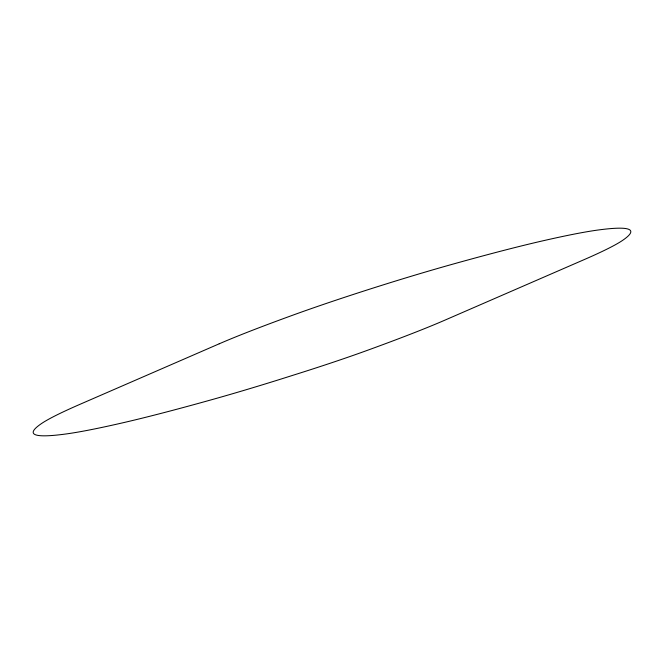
<?xml version="1.0" encoding="UTF-8"?>
<svg xmlns="http://www.w3.org/2000/svg" width="664" height="664" viewBox="0 0 664 664"><rect width="100%" height="100%" fill="white"/><g stroke="black" fill="none" stroke-linecap="round" stroke-linejoin="round"><path stroke-width="1" d="M219.211 343.803L80.17 404.235A472.934 24.751 -17.5 0 0 41.6 423.491A714.472 37.391 -17.5 0 0 66.168 433.949A472.934 24.751 -17.5 0 0 123.438 422.653A301.971 15.803 -17.5 0 0 211.708 399.703A143.2 7.495 -17.5 0 0 293.081 375.235A114.972 6.018 -17.5 0 0 365.881 350.874A320.637 16.783 -17.5 0 0 444.789 320.197L583.83 259.765A472.934 24.751 -17.5 0 0 622.4 240.509A714.472 37.391 -17.5 0 0 597.832 230.051A472.934 24.751 -17.5 0 0 540.562 241.347A301.971 15.803 -17.5 0 0 452.292 264.297A143.2 7.495 -17.5 0 0 293.529 314.919A301.971 15.803 -17.5 0 0 219.211 343.803"/></g></svg>
